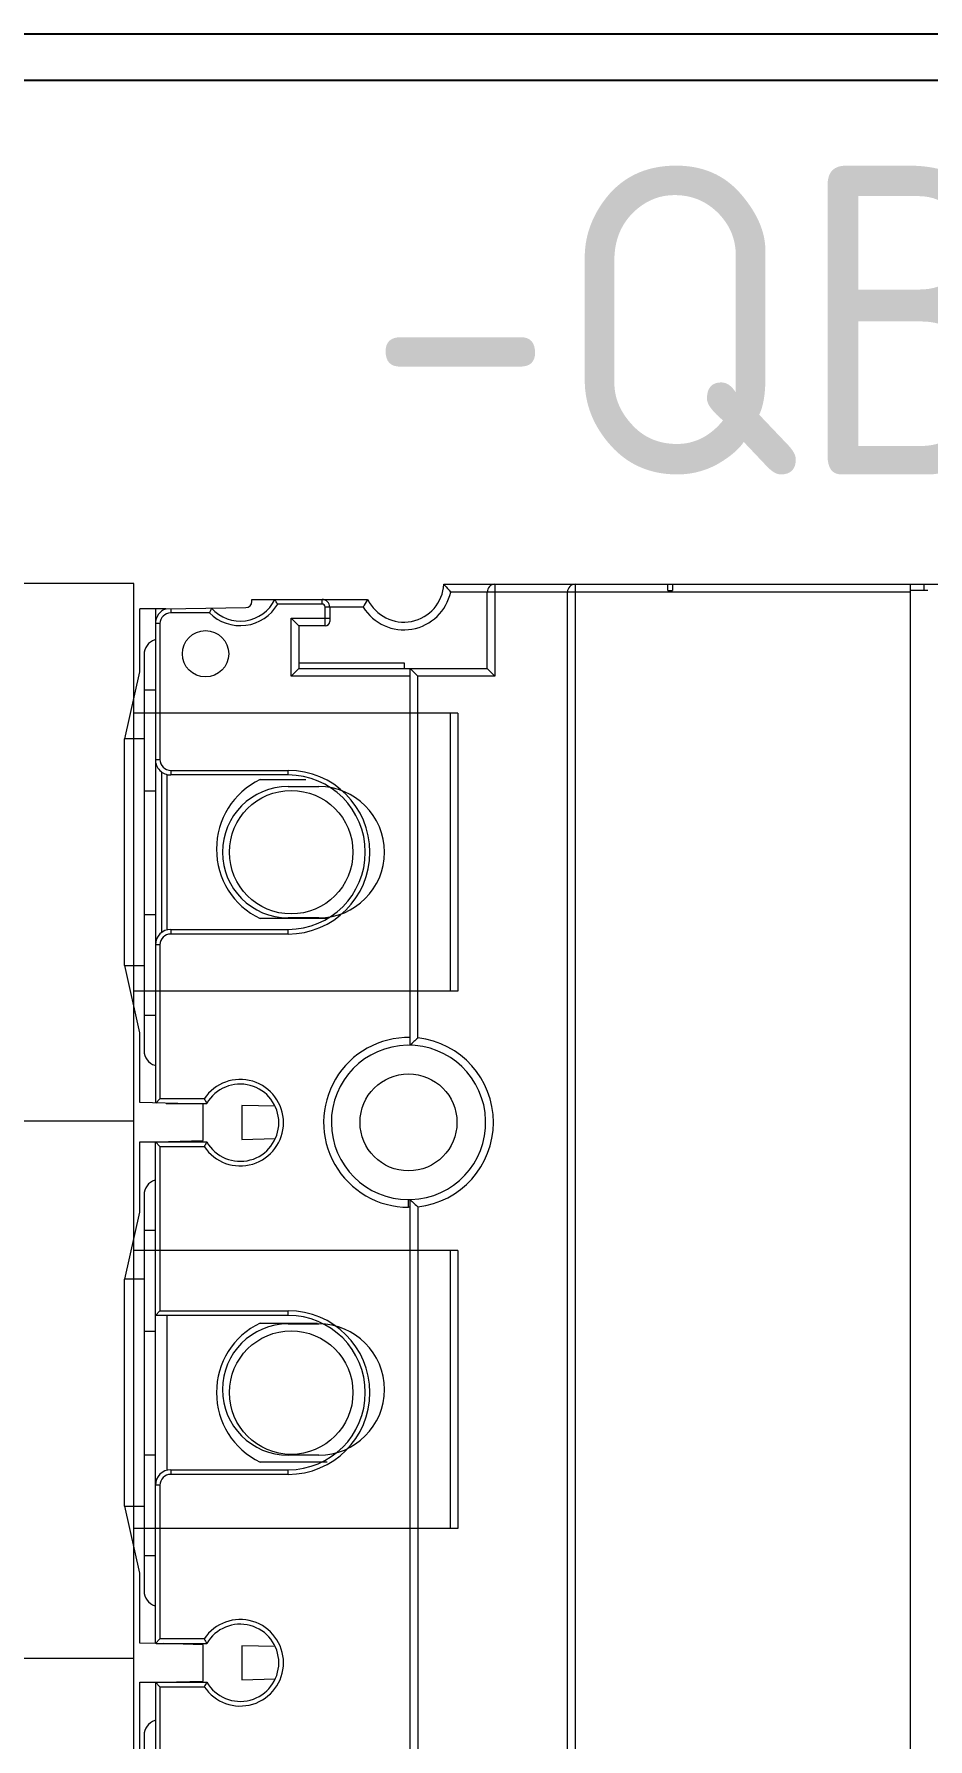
# Model space of a CAD drawing. Header units: millimetres. Extents: x 0 to 69574, y -5 to 41746.
# Drawn here: x 45453.5 to 45511.4, y 16602 to 16712.4 of the extents above; entities that cross this region are included whole.
import ezdxf
from ezdxf.enums import TextEntityAlignment as Align

# ---------------------------------------------------------------- set-up
doc = ezdxf.new("R2010")
doc.units = ezdxf.units.MM
doc.layers.add('000-PI-Oprema', color=30, linetype='Continuous', lineweight=5)
doc.layers.add('000-PI-ORMAR', color=2, linetype='Continuous')
doc.layers.add('000-PI_TEXT', color=7, linetype='Continuous')
doc.styles.add('PI0', font='isocpeur.ttf', dxfattribs={"width": 0.9})

# ---------------------------------------------------------------- blocks, each defined once
blk = doc.blocks.new('8606.000_montažna')
at = {"layer": '000-PI-ORMAR'}
for p, q in [((51138.39, 38452.42), (50727.39, 38452.42)), ((51138.39, 38449.42), (50727.39, 38449.42))]:
    blk.add_line(p, q, dxfattribs=at)
blk = doc.blocks.new('NSX160F C16F3TM100')
at = {"layer": '000-PI-Oprema'}
for p, q in [((44931.93, 40922.59), (44931.93, 41042.4)), ((44932.33, 40953.7), (44931.93, 40953.7)), ((44932.33, 40953.95), (44932.33, 40952.8)), ((44931.93, 40952.8), (45036.66, 40952.8)), ((44932.43, 40952.8), (44932.43, 40923.03)), ((44931.93, 40937.4), (44932.33, 40937.4)), ((44932.33, 40937.1), (44931.93, 40937.1)), ((44932.33, 40937.1), (44932.33, 40937.4)), ((44931.93, 40931.1), (45036.66, 40931.1)), ((45036.16, 40930.6), (44932.43, 40930.6)), ((44931.93, 40925.9), (44937.88, 40925.9)), ((44937.38, 40925.4), (44937.88, 40925.9)), ((44937.88, 40925.9), (44937.88, 40920.9)), ((44937.38, 40925.4), (44932.43, 40925.4)), ((44937.38, 40913.2), (44937.38, 40925.4)), ((44937.38, 40920.4), (44937.88, 40920.9)), ((44961.78, 40920.4), (44937.38, 40920.4)), ((44961.32, 40920.9), (44937.88, 40920.9)), ((44937.88, 40920.4), (44937.88, 40912.7)), ((44971.85, 40920.47), (44971.78, 40920.47)), ((44971.78, 40920.3), (44971.78, 40920.47)), ((44971.78, 40920.4), (44971.85, 40920.47)), ((45031.28, 40920.4), (44971.78, 40920.4)), ((44972.25, 40920.9), (45031.78, 40920.9)), ((44972.28, 40920.4), (44972.28, 40920.3)), ((44937.01, 40920.01), (44937.38, 40920.01)), ((44937.01, 40913.2), (44937.01, 40920.01)), ((44972.28, 40920.3), (44971.78, 40920.3)), ((44932.91, 40910.15), (44932.91, 40917.65)), ((44933.41, 40917.36), (44933.41, 40914.9)), ((44933.41, 40915.2), (44934.33, 40915.2)), ((44934.63, 40914.9), (44933.41, 40914.9)), ((44934.13, 40912.7), (44934.13, 40915.2)), ((44934.63, 40914.9), (44934.63, 40913.2)), ((44953.58, 40915.04), (44953.58, 40910.68)), ((44988.78, 40915.04), (44988.78, 40910.68)), ((44933.21, 40914.7), (44932.91, 40914.7)), ((44933.21, 40914.7), (44933.21, 40911.82)), ((44979.78, 40910.68), (44979.78, 40914.41)), ((44934.63, 40913.2), (44934.13, 40912.7)), ((44937.88, 40912.7), (44934.13, 40912.7)), ((44934.63, 40913.2), (44937.38, 40913.2)), ((44937.38, 40913.2), (44937.88, 40912.7)), ((44944.58, 40910.68), (44944.58, 40913.65)), ((44944.28, 40912.5), (44943.98, 40912.5)), ((44943.98, 40904.9), (44943.98, 40912.5)), ((44944.28, 40912.5), (44944.28, 40904.9)), ((44954.58, 40912.5), (44954.28, 40912.5)), ((44954.28, 40904.9), (44954.28, 40912.5)), ((44954.58, 40912.5), (44954.58, 40904.9)), ((44965.73, 40911.66), (44965.68, 40909.5)), ((44967.89, 40909.5), (44967.83, 40911.67)), ((44979.28, 40912.5), (44978.98, 40912.5)), ((44978.98, 40904.2), (44978.98, 40912.5)), ((44979.28, 40912.5), (44979.28, 40903.9)), ((44989.58, 40912.5), (44989.28, 40912.5)), ((44989.28, 40904.9), (44989.28, 40912.5)), ((44989.58, 40912.5), (44989.58, 40904.9)), ((45000.73, 40911.67), (45000.68, 40909.5)), ((45002.89, 40909.5), (45002.83, 40911.67)), ((44933.04, 40910.15), (44932.91, 40910.15)), ((44933.53, 40904.58), (44933.44, 40909.76)), ((44965.68, 40909.5), (44967.89, 40909.5)), ((45000.68, 40909.5), (45002.89, 40909.5)), ((44933.78, 40907.41), (44933.78, 40904.9)), ((44965.55, 40904.6), (44965.55, 40907.23)), ((44968.05, 40902.89), (44968.05, 40907.23)), ((45000.53, 40903.95), (45000.53, 40907.23)), ((45003.03, 40902.89), (45003.03, 40907.23)), ((44965.25, 40907.07), (44965.25, 40904.2)), ((44965.61, 40907), (44965.5, 40902.89)), ((44967.96, 40907), (44965.61, 40907)), ((44968.04, 40904), (44967.96, 40907)), ((44968.35, 40904.2), (44968.35, 40907.07)), ((45000.23, 40907.07), (45000.23, 40904.2)), ((45000.61, 40907), (45000.54, 40904.4)), ((45002.96, 40907), (45000.61, 40907)), ((45003.03, 40904.4), (45002.96, 40907)), ((45003.33, 40904.2), (45003.33, 40907.07)), ((44933.53, 40904.9), (44933.78, 40904.9)), ((44943.98, 40904.9), (44944.28, 40904.9)), ((44954.28, 40904.9), (44954.58, 40904.9)), ((44989.28, 40904.9), (44989.58, 40904.9)), ((44933.53, 40904.58), (44933.53, 40902.89)), ((44933.53, 40903.9), (44965.53, 40903.9)), ((44934.48, 40904.2), (44943.28, 40904.2)), ((44934.48, 40904.2), (44934.48, 40903.9)), ((44938.76, 40903.17), (44938.76, 40903.9)), ((44943.28, 40903.9), (44943.28, 40904.2)), ((44944.08, 40904.3), (44954.48, 40904.3)), ((44954.28, 40904.67), (44944.28, 40904.67)), ((44945.31, 40903.17), (44945.31, 40903.9)), ((44953.31, 40903.17), (44953.31, 40903.9)), ((44955.28, 40904.2), (44965.25, 40904.2)), ((44955.28, 40904.2), (44955.28, 40903.9)), ((44959.86, 40903.9), (44959.86, 40903.17)), ((44965.53, 40903.92), (44965.25, 40904.2)), ((44968.05, 40903.9), (44968.35, 40904.2)), ((45000.53, 40903.9), (44968.05, 40903.9)), ((44968.35, 40904.2), (44978.98, 40904.2)), ((44973.76, 40903.17), (44973.76, 40903.9)), ((44979.28, 40903.9), (44978.98, 40904.2)), ((44989.28, 40904.67), (44979.28, 40904.67)), ((44980.31, 40903.17), (44980.31, 40903.9)), ((44988.31, 40903.17), (44988.31, 40903.9)), ((44990.28, 40904.2), (45000.23, 40904.2)), ((44990.28, 40904.2), (44990.28, 40903.9)), ((44994.86, 40903.9), (44994.86, 40903.17)), ((45000.53, 40903.9), (45000.23, 40904.2)), ((45000.53, 40903.9), (45000.5, 40902.89)), ((45003.03, 40903.9), (45003.33, 40904.2)), ((45003.03, 40903.9), (45035.09, 40903.9)), ((45003.33, 40904.2), (45013.28, 40904.2)), ((44937.59, 40902.89), (44933.53, 40902.89)), ((44936.48, 40903.17), (44962.13, 40903.17)), ((44941.94, 40901.93), (44937.59, 40902.89)), ((44941.93, 40903.17), (44941.93, 40901.9)), ((44956.63, 40901.9), (44956.63, 40903.17)), ((44960.98, 40902.89), (44956.63, 40901.93)), ((44965.5, 40902.89), (44960.98, 40902.89)), ((44972.59, 40902.89), (44968.05, 40902.89)), ((44971.48, 40903.17), (44997.13, 40903.17)), ((44976.94, 40901.93), (44972.59, 40902.89)), ((44976.93, 40903.17), (44976.93, 40901.9)), ((44991.63, 40901.9), (44991.63, 40903.17)), ((44995.98, 40902.89), (44991.63, 40901.93)), ((45000.5, 40902.89), (44995.98, 40902.89)), ((45007.59, 40902.89), (45003.03, 40902.89)), ((45006.48, 40903.17), (45032.13, 40903.17)), ((44956.63, 40901.9), (44941.93, 40901.9)), ((44991.63, 40901.9), (44976.93, 40901.9))]:
    blk.add_line(p, q, dxfattribs=at)
for centre, radius in [((44966.78, 40920.3), 3.14), ((44949.28, 40912.7), 4), ((44984.28, 40912.7), 4), ((44936.43, 40907.15), 1.5)]:
    blk.add_circle(centre, radius, dxfattribs=at)
for centre, radius, start, end in [((44932.43, 40931.1), 0.5, 180, 270), ((44932.43, 40925.9), 0.5, 180, 270), ((44966.78, 40920.3), 5.5, 6.2629, 173.7371), ((44966.78, 40920.3), 5, 1.9336, 0), ((44931.78, 40920), 2.6, 295.6385, 86.6926), ((44931.78, 40920), 3.1, 301.614, 77.8966), ((44966.78, 40920.3), 5.5, 178.9582, 0.0167), ((44972.85, 40931.23), 15.48, 221.8499, 224.3847), ((44961.09, 40930.88), 14.97, 315.965, 316.527), ((44960.61, 40931.32), 15.62, 316.5334, 318.1493), ((44949.28, 40912.5), 5.3, 0, 180), ((44949.28, 40912.5), 5, 0, 180), ((44984.28, 40912.5), 5.3, 0, 180), ((44984.28, 40912.5), 5, 0, 180), ((44933.41, 40914.7), 0.5, 90, 180), ((44933.41, 40914.7), 0.2, 89.9998, 180.0001), ((44934.33, 40914.9), 0.3, 0, 90), ((44938.2, 40903.16), 9.99, 119.9435, 121.9493), ((44931.81, 40909.4), 2.5, 311.9182, 63.8961), ((44931.81, 40909.4), 2.8, 314.7142, 60), ((44966.8, 40909.4), 2.8, 303.6124, 236.3876), ((44966.8, 40909.4), 2.5, 300, 240), ((45001.78, 40909.4), 2.8, 303.6124, 236.3876), ((45001.78, 40909.4), 2.5, 300, 240), ((44949.08, 40912.86), 5, 205.8419, 334.1581), ((44984.28, 40912.86), 5, 205.8419, 334.1581), ((44933.04, 40909.75), 0.4, 1, 90), ((44960.27, 40916.38), 10.56, 298.1403, 300.0024), ((44973.73, 40917.1), 11.39, 240.0653, 241.7921), ((44995.25, 40916.38), 10.56, 298.1403, 300.0024), ((45008.72, 40917.1), 11.39, 240.0653, 241.7921), ((44934.48, 40904.9), 0.7, 180, 270), ((44943.28, 40904.9), 1, 270, 0), ((44943.28, 40904.9), 0.7, 270, 0), ((44955.28, 40904.9), 1, 180, 270), ((44955.28, 40904.9), 0.7, 180, 270), ((44990.28, 40904.9), 1, 180, 269.5937), ((44990.28, 40904.9), 0.7, 180, 270), ((44934.48, 40904.9), 1, 198.5382, 270), ((44936.48, 40904.17), 1, 197.4837, 270), ((44962.13, 40904.17), 1, 270, 342.5163), ((44971.48, 40904.17), 1, 197.4837, 270), ((44997.13, 40904.17), 1, 270, 342.5163), ((45006.48, 40904.17), 1, 197.4837, 270)]:
    blk.add_arc(centre, radius, start, end, dxfattribs=at)
for points, knots in [([(44931.93, 40922.59), (44931.95, 40922.61), (44932.11, 40922.76), (44932.28, 40922.9), (44932.43, 40923.03)], [0, 0, 0, 0, 0.10154, 1, 1, 1, 1]), ([(44932.91, 40917.65), (44932.92, 40917.64), (44933.09, 40917.54), (44933.25, 40917.44), (44933.41, 40917.36)], [0, 0, 0, 0, 0.088462, 1, 1, 1, 1]), ([(44933.48, 40907.54), (44933.48, 40907.54), (44933.48, 40907.54), (44933.49, 40907.53), (44933.49, 40907.53), (44933.5, 40907.53), (44933.52, 40907.52), (44933.54, 40907.51), (44933.57, 40907.5), (44933.62, 40907.48), (44933.69, 40907.45), (44933.74, 40907.42), (44933.78, 40907.41)], [0, 0, 0, 0, 0.005674, 0.021916, 0.04819, 0.083951, 0.128657, 0.181723, 0.309928, 0.462338, 0.63263, 1, 1, 1, 1])]:
    blk.add_open_spline(points, degree=3, knots=knots, dxfattribs=at)
blk = doc.blocks.new('LVS04033')
at = {"layer": '000-PI-Oprema'}
for p, q in [((46066.52, 38201.79), (46084.52, 38201.79)), ((46066.52, 38201.79), (46066.52, 38180.79)), ((46066.52, 38201.29), (46084.52, 38201.29)), ((46084.52, 38201.79), (46084.52, 38180.79)), ((46101.32, 38201.79), (46119.32, 38201.79)), ((46101.32, 38201.79), (46101.32, 38180.79)), ((46101.32, 38201.29), (46119.32, 38201.29)), ((46119.32, 38201.79), (46119.32, 38180.79)), ((46071.27, 38190.79), (46071.27, 38192.79)), ((46079.77, 38192.79), (46079.77, 38190.79)), ((46106.07, 38190.79), (46106.07, 38192.79)), ((46114.57, 38192.79), (46114.57, 38190.79)), ((46162.52, 38180.79), (46058.12, 38180.79)), ((46058.12, 38180.79), (46058.12, 38061.77)), ((46092.92, 38061.77), (46092.92, 38180.79)), ((46127.72, 38061.77), (46127.72, 38180.79))]:
    blk.add_line(p, q, dxfattribs=at)
for centre, start, end in [((46075.52, 38192.79), 0, 180), ((46110.32, 38192.79), 0, 180), ((46075.52, 38190.79), 180, 0), ((46110.32, 38190.79), 180, 0)]:
    blk.add_arc(centre, 4.25, start, end, dxfattribs=at)

msp = doc.modelspace()

# ---------------------------------------------------------------- block references
at = {"layer": '000-PI-Oprema'}
msp.add_blockref('8606.000_montažna', (-5392.912, -21740.014), dxfattribs=at)
at = {"layer": '000-PI-Oprema', "rotation": 270}
for name, p in [('LVS04033', (7279.19, 62734.936)), ('NSX160F C16F3TM100', (4557.484, 61608.7))]:
    msp.add_blockref(name, p, dxfattribs=at)

# ---------------------------------------------------------------- texts
at = {"layer": '000-PI_TEXT', "style": 'PI0', "width": 0.9}
msp.add_text('-QB 421 09', height=20, dxfattribs=at).set_placement((45538.355, 16693.918), align=Align.MIDDLE)

doc.saveas('drawing.dxf')
